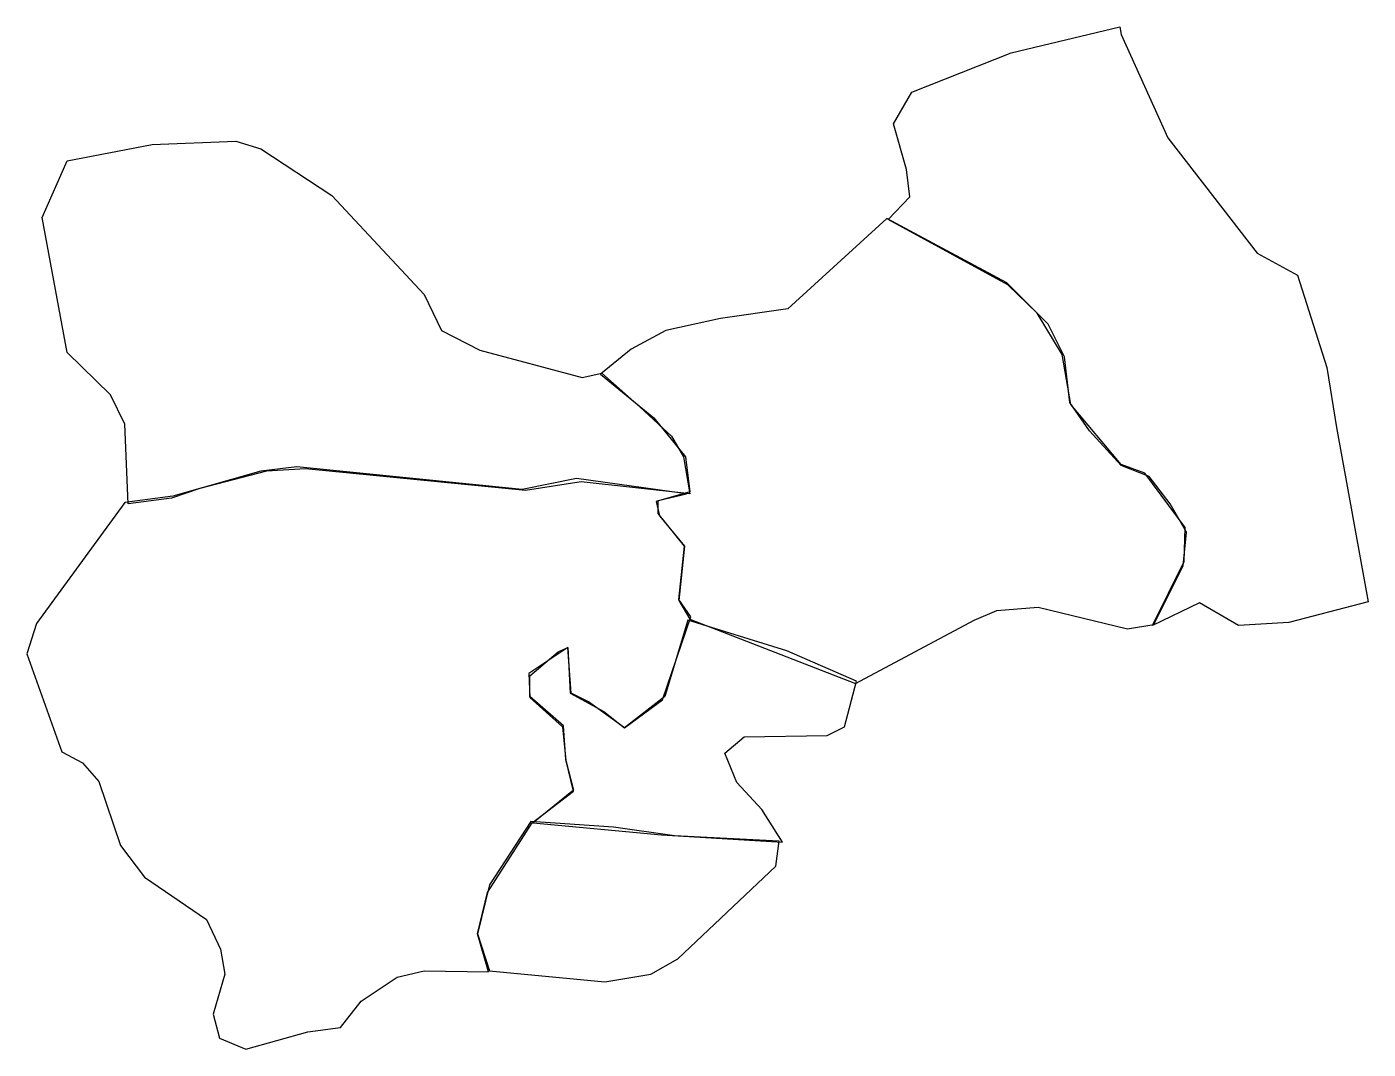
# Model space of a CAD drawing. Extents: x 0 to 704, y 137 to 673.
import ezdxf

# ---------------------------------------------------------------- set-up
doc = ezdxf.new("R2010")
doc.units = 0
doc.layers.add('Layer_1', color=7, linetype='CONTINUOUS')

msp = doc.modelspace()

# ---------------------------------------------------------------- linework, layer by layer
at = {"layer": 'Layer_1', "color": 7}
for points in [[(452, 572.000004), (463.428568, 584.000004), (461.714288, 598.285716), (454.857144, 622.285716), (464.571432, 638.85714), (516.571432, 659.428572), (573.714288, 673.14286), (574.285712, 669.14286), (598.857144, 614.85714), (645.714288, 554.285716), (666.857144, 542.85714), (682.285712, 494.285716), (687.428576, 462.85714), (704, 371.428572), (662.285712, 360.571428), (636, 358.85714), (615.428576, 370.85714), (590.857144, 358.85714), (607.428576, 392.571428), (608, 410.285716), (586.857144, 438.85714), (574.285712, 443.428572), (548, 474.85714), (543.428576, 501.14286), (530.285712, 522.85714), (514.857144, 537.714284), (452, 572.000004)], [(8, 573.14286), (21.142857, 602.85714), (65.714286, 611.428572), (109.714288, 613.14286), (122.857144, 609.14286), (160, 584.571428), (208.571432, 532.571428), (217.714288, 513.714284), (237.714288, 503.428572), (291.428568, 489.14286), (301.714288, 491.428572), (321.714288, 473.714284), (338.285712, 458.285716), (344.571432, 447.428572), (348, 428.000004), (290.857144, 434.285716), (261.714288, 429.714284), (146.285712, 441.14286), (125.714288, 440.000004), (90.857144, 430.85714), (76, 425.714284), (53.142857, 422.85714), (51.428571, 464.571428), (44, 480.000004), (21.142857, 502.285716), (8, 573.14286)], [(434.857144, 328.571428), (497.142856, 361.714284), (509.142856, 366.85714), (530.857144, 368.571428), (577.714288, 357.14286), (591.428576, 359.428572), (606.857144, 390.285716), (608.571432, 408.000004), (600, 422.85714), (589.142856, 437.14286), (574.285712, 442.85714), (557.714288, 461.14286), (547.428576, 476.000004), (544.571432, 500.000004), (536, 517.14286), (514.285712, 538.85714), (451.428568, 572.571428), (399.428568, 525.14286), (364, 520.000004), (335.428568, 513.714284), (317.142856, 504.000004), (301.142856, 490.85714), (329.142856, 468.000004), (345.714288, 447.428572), (348, 429.14286), (330.285712, 424.000004), (332, 416.571428), (345.142856, 400.571428), (342.285712, 372.000004), (348, 362.285716), (434.857144, 328.571428)], [(346.285712, 428.000004), (288.571432, 436.000004), (260, 430.285716), (141.714288, 442.285716), (122.857144, 440.000004), (76.571429, 426.85714), (51.428571, 423.428572), (5.142857, 360.000004), (0, 344.000004), (18.285714, 292.571428), (29.142857, 286.85714), (37.714286, 277.14286), (49.142857, 243.428572), (61.714286, 226.85714), (94.285712, 204.571428), (101.714288, 189.14286), (104, 176.000004), (97.714288, 154.85714), (101.142856, 142.285716), (114.857144, 136.571428), (147.428568, 145.714284), (164.571432, 148.000004), (175.428568, 161.714284), (194.285712, 174.285716), (208.571432, 177.714284), (242.285712, 177.14286), (236.571432, 197.14286), (241.714288, 218.85714), (265.142856, 255.428572), (286.857144, 272.000004), (282.857144, 288.571428), (281.714288, 306.285716), (264, 321.714284), (264, 332.571428), (278.857144, 345.14286), (284, 347.428572), (285.142856, 323.428572), (302.857144, 313.714284), (313.714288, 305.14286), (333.714288, 320.000004), (348.571432, 363.428572), (342.285712, 372.571428), (345.142856, 400.571428), (331.428568, 417.714284), (331.428568, 424.571428), (346.285712, 428.000004)], [(396.571432, 245.14286), (385.714288, 262.285716), (372.571432, 276.571428), (366.285712, 292.000004), (376.571432, 300.571428), (420, 301.14286), (429.142856, 305.714284), (435.428568, 329.714284), (398.857144, 345.714284), (346.857144, 361.714284), (334.857144, 321.714284), (313.714288, 305.14286), (294.857144, 318.85714), (285.714288, 323.428572), (284, 347.428572), (263.428568, 333.714284), (264, 321.14286), (281.142856, 305.714284), (282.857144, 288.000004), (286.857144, 272.571428), (265.714288, 255.428572), (333.142856, 249.14286), (396.571432, 245.14286)], [(242.857144, 177.714284), (303.428568, 172.000004), (327.428568, 176.000004), (341.714288, 184.000004), (393.142856, 232.571428), (394.857144, 245.714284), (340, 248.571428), (308, 253.14286), (264.571432, 256.000004), (242.857144, 222.85714), (236.571432, 197.14286), (242.857144, 177.714284)]]:
    msp.add_lwpolyline(points, close=True, dxfattribs=at)

doc.saveas('drawing.dxf')
